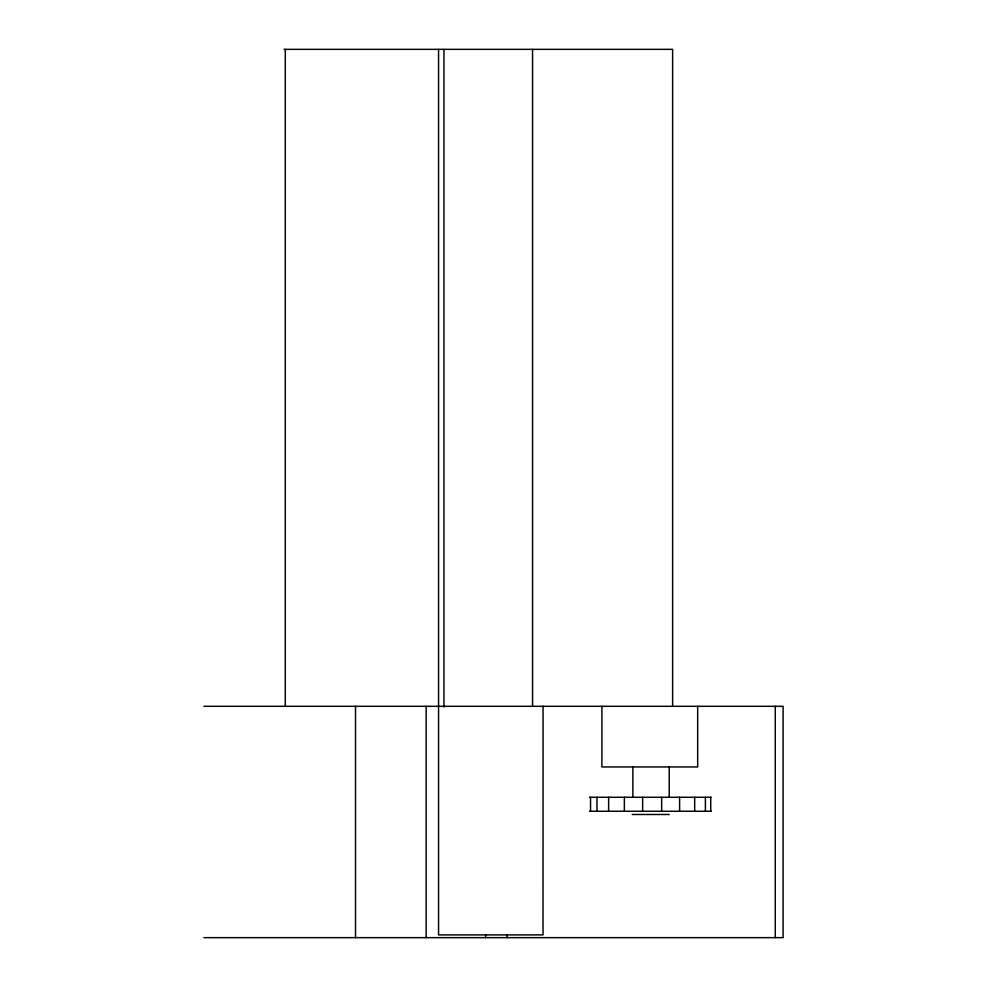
<?xml version="1.0" encoding="UTF-8"?>
<svg xmlns="http://www.w3.org/2000/svg" width="987" height="987" viewBox="0 0 987 987"><rect width="100%" height="100%" fill="white"/><g stroke="black" fill="none" stroke-linecap="round" stroke-linejoin="round"><path stroke-width="1.48" d="M284.034 49.35L672.616 49.35L672.616 706.31M203.902 706.31L783.098 706.31L783.098 937.65L203.902 937.65M589.498 797.274L711.208 797.274M589.498 811.265L711.208 811.265M632.235 814.485L669.235 814.485M775.264 706.31L775.264 937.65M710.739 797.274L710.739 811.265M705.397 797.274L705.397 811.265M697.673 706.31L697.673 766.961L601.91 766.961L601.91 706.31M694.675 797.274L694.675 811.265M679.611 797.274L679.611 811.265M669.235 766.961L669.235 797.274M661.672 797.274L661.672 811.265M642.636 797.274L642.636 811.265M632.864 766.961L632.864 797.274M624.352 797.274L624.352 811.265M608.621 797.274L608.621 811.265M596.962 797.274L596.962 811.265M590.534 797.274L590.534 811.265M543.06 706.31L543.023 934.899L438.561 934.899L438.561 49.35M532.548 49.35L532.548 706.31M507.121 934.578L507.121 937.65M485.629 934.578L485.629 937.65M443.953 49.35L443.953 706.963M426.15 706.31L426.15 937.65M355.517 706.31L355.517 937.65M285.292 49.35L285.292 706.31"/></g></svg>
